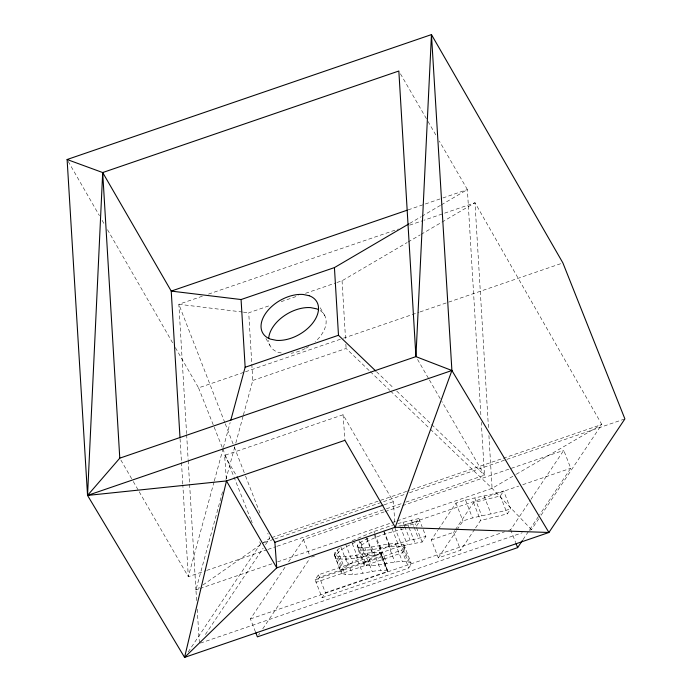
<?xml version="1.0" encoding="UTF-8"?>
<svg xmlns="http://www.w3.org/2000/svg" width="692" height="692" viewBox="0 0 692 692"><rect width="100%" height="100%" fill="white"/><g stroke="black" fill="none" stroke-linecap="round" stroke-linejoin="round"><path stroke-width="0.52" stroke-dasharray="3.46 2.59" d="M380.834 553.315L318.441 574.81L315.094 579.809L322.083 597.724L325.422 592.724L387.736 571.358L380.868 552.476C365.488 551.022 349.728 559.525 334.539 555.564L334.227 554.231L335.101 552.337L339.478 548.159M387.814 571.237L380.868 552.476M322.083 597.724L408.747 568.011L410.615 565.217L410.936 562.639C395.625 558.435 379.579 567.838 364.139 565.027L357.15 547.112L357.332 545.184L360.688 542.104L370.108 537.122M364.139 565.027L364.312 563.098L357.332 545.184M315.094 579.809L401.767 550.097L403.635 547.303L403.946 544.725C388.644 540.521 372.59 549.924 357.15 547.112M214.044 481.892L188.319 576.713L205.68 570.762M214.33 480.853L223.101 448.546M223.378 447.508L230.168 422.501M196.632 600.604L195.931 589.887L223.083 489.867M225.912 479.452L235.531 444.022M235.816 442.984L243.169 415.892M243.446 414.854L252.779 380.47L248.731 312.793L271.048 305.137M387.849 570.39C372.478 568.936 356.717 577.439 341.528 573.478L341.217 572.146L342.09 570.251L347.886 564.966L364.969 555.875L380.911 549.431L400.677 542.684L425.865 536.43L422.483 527.762M188.155 652.037L260.538 543.817L263.6 542.77M205.429 634.469L263.133 548.194M265.538 544.604L269.75 538.307L267.795 533.29M255.452 631.883L250.409 618.942L285.606 566.316M288.59 561.861L303.503 539.561L384.129 511.916M258.583 635.074L259.777 633.284M262.761 628.829L309.886 558.366M404.206 525.981L415.131 524.121L418.876 518.516L422.111 526.802M364.312 563.098C380.557 550.261 402.043 545.521 422.111 542.035L425.865 536.43M474.686 529.242L460.656 550.209L438.313 557.873L431.332 539.959L437.785 530.306M438.373 529.432L455.976 503.101C471.408 497.453 488.016 496.103 503.646 490.983L510.627 508.905L507.297 513.879L480.533 520.496L475.274 528.368M431.332 539.959L453.675 532.295L454.843 530.548M455.431 529.674L473.544 502.582L500.316 495.965L503.646 490.983M438.313 557.873L456.512 530.669M457.092 529.795L462.965 521.015C478.388 515.376 494.996 514.026 510.627 508.905M508.62 530.409L510.661 529.717L530.349 500.281M530.946 499.39L563.755 450.336L570.736 468.25L539.717 514.632M523.014 539.604L539.12 515.523M529.423 530.314L531.473 529.614L538.679 518.827M541.083 515.237L601.798 424.473L474.997 202.739L423.937 220.246M189.617 484.262L195.931 589.887L199.452 587.43M202.964 584.974L269.75 538.307M409.742 223.395L420.9 216.847M421.826 216.302L440.423 205.394M441.349 204.849L467.385 189.565L439.316 141.03M336.978 282.509L342.056 280.77L407.13 242.572M408.064 242.027L420.148 234.934M421.073 234.389L474.997 202.739L488.474 428.002M397.113 520.912L492.081 488.353L515.324 474.816M516.258 474.279L601.798 424.473L407.675 491.026M355.143 542.26C348.059 546.109 339.089 549.171 335.205 556.74L335.516 558.072C350.706 562.034 366.466 553.531 381.846 554.984L381.724 555.953L319.419 577.318L316.071 582.318L402.744 552.605L404.612 549.811L404.924 547.234C389.622 543.03 373.568 552.432 358.127 549.621L358.309 547.692C371.362 536.663 388.982 532.745 405.192 528.489M352.254 540.651L373.931 531.517L392.719 525.09M408.15 209.875L441.851 198.319M442.871 197.973L467.385 189.565L480.983 416.982M202.332 296.219L178.847 304.272L186.581 433.607M208.465 294.117L398.41 229M409.638 225.151L422.916 220.592M281.194 301.651L298.434 295.735M305.535 293.304L335.966 282.855M175.387 347.618L198.543 387.866L244.475 372.114M245.496 371.768L342.453 338.526M343.474 338.172L418.997 312.282M420.018 311.936L562.899 262.943M252.779 380.47L346.112 348.474L369.528 370.912M226.327 478.795L224.615 455.371L343.076 414.75L393.341 501.691L394.898 522.988M271.792 537.606L406.654 491.372M264.621 542.424L273.807 539.276M274.828 538.921L405.46 494.131M409.543 492.73L623.873 419.257M384.147 504.84L393.341 501.691M206.7 570.416L266.948 549.759M267.968 549.405L276.143 546.602M277.163 546.256L385.409 509.139M386.43 508.793L401.749 503.542M405.832 502.141L484.469 475.179L481.312 422.371M385.15 511.57L401.481 505.973M402.502 505.618L563.755 450.336M195.931 589.887L198.993 588.84M200.014 588.485L272.527 563.625M277.63 561.878L390.98 523.014M392.009 522.668L396.092 521.266M311.504 557.129L314.566 556.074M402.337 525.989L518.689 486.095M522.771 484.694L570.736 468.25M250.409 618.942L504.537 531.811M200.446 643.102L522.27 532.771M397.831 523.559L418.876 518.516M398.808 526.067L419.854 521.024L416.108 526.629L415.131 524.121M242.382 312.014L178.847 304.272L224.883 422.795M243.437 312.144L248.731 312.793M281.272 352.946L277.968 352.263A31.218 19.549 -30 0 1 268.678 340.429M376.534 371.742L393.618 388.108M396.724 391.084L430.891 423.833M431.661 424.577L484.469 475.179L441.833 401.438M370.315 371.656L389.83 390.357M390.608 391.11L429.637 428.512M430.415 429.256L492.081 488.353L531.473 529.614M400.46 73.819L427.448 120.495M427.985 121.429L436.081 135.424M417.544 359.433L428.876 379.034M429.421 379.969L441.288 400.504M320.24 307.776L324.808 315.682M265.918 338.457L269.975 345.481M224.615 455.371L236.508 475.932M120.858 460.033L132.726 480.568M133.271 481.502L138.668 490.836M139.204 491.77L188.319 576.713L182.835 485.101M68.188 161.392L99.432 215.67M102.122 220.35L104.821 225.03M107.511 229.701L173.225 343.881M198.543 387.866L222.392 447.845M222.789 448.849L250.599 518.827M250.997 519.83L252.191 522.823M259.742 541.819L260.538 543.817M500.316 495.965L507.297 513.879M510.661 529.717L515.704 542.649M484.063 496.017L491.052 513.931M474.833 498.058L481.814 515.972M473.544 502.582L480.533 520.496M465.422 499.866L472.402 517.78M455.976 503.101L462.965 521.015M453.675 532.295L460.656 550.209M416.48 527.598L422.111 542.035M411.273 520.012L413.755 526.37M414.127 527.33L418.262 537.926M408.072 525.15L408.73 526.82M409.058 527.659L415.062 543.064M403.003 522.053L403.981 524.562M404.733 526.482L409.993 539.968M400.339 526.811L407.328 544.725M403.946 544.725L410.936 562.639M403.635 547.303L410.615 565.217M394.674 527.278L400.677 542.684M400.919 543.592L407.899 561.506M401.767 550.097L408.747 568.011M392.165 529.017L399.154 546.931M395.357 543.583L402.346 561.497M383.922 530.807L389.925 546.213M383.792 531.69L390.781 549.604M388.013 544.353L395.002 562.267M379.796 545.547L386.776 563.461M373.931 531.517L374.58 533.186M374.908 534.025L380.911 549.431M374.502 535.158L381.482 553.072M380.747 553.444L387.736 571.358M379.527 552.112L386.508 570.026M371.535 546.801L380.764 570.346M366.544 537.26L372.547 552.666M366.604 538.696L373.585 556.61M364.736 547.649L371.716 565.563M360.688 542.104L372.261 571.575M358.958 540.469L364.969 555.875M359.779 547.848L366.76 565.762M352.28 543.601L358.292 559.006M355.688 555.174L362.677 573.088M345.593 544.128L352.574 562.042M345.516 556.515L352.505 574.429M340.897 547.052L347.886 564.966M337.359 549.811L344.339 567.725M338.241 556.801L345.221 574.715M335.101 552.337L342.09 570.251M334.227 554.231L341.217 572.146M334.539 555.564L341.528 573.478M318.441 574.81L325.422 592.724M303.503 539.561L309.705 555.486M225.272 423.807L233.853 445.899M234.242 446.902L245.167 475.032M245.556 476.035L260.772 515.211M343.076 414.75L344.945 440.311M197.185 609.176L199.426 643.456M488.924 435.545L492.081 488.353M342.056 280.77L345.602 339.876M345.853 344.175L346.112 348.474M186.65 434.688L188.129 459.479M188.198 460.552L189.547 483.189M180.067 438.763L181.416 461.391M181.486 462.472L182.775 484.028M320.206 310.57A31.218 19.549 -30 0 1 315.128 341.779M308.675 346.606A31.218 19.549 -30 0 1 306.028 348.145M305.137 348.621A31.218 19.549 -30 0 1 291.168 353.24"/><path stroke-width="1.04" d="M451.902 370.505L415.927 356.631L398.843 71.016L102.693 172.55L87.547 495.42L184.574 657.4L548.92 532.485L624.893 418.902L562.899 262.943L431.462 34.6L67.107 159.515L87.547 495.42L226.483 480.931L344.945 440.311L395.21 527.252L548.92 532.485L451.902 370.505L431.462 34.6L415.927 356.631L119.777 458.165L87.547 495.42L451.902 370.505L395.21 527.252L276.748 567.864L184.574 657.4L226.483 480.931L276.748 567.864L274.88 542.303L237.045 476.866M230.73 420.416L245.15 367.27L241.075 299.541L334.435 267.596L408.808 223.94M255.841 632.877L257.389 636.856L517.642 547.631L522.417 540.495M407.13 210.221L171.235 291.098L179.998 437.681M245.15 367.27L338.483 335.274L375.756 370.998M274.88 542.303L383.126 505.195M241.075 299.541L171.235 291.098L102.693 172.55L67.107 159.515M516.094 543.644L517.642 547.631M334.435 267.596L338.483 335.274M102.693 172.55L119.777 458.165M268.678 338.578A31.218 19.549 -30 0 1 310.673 307.62L316.824 308.892A31.218 19.549 -30 0 1 318.588 309.653M309.203 295.718L303.061 294.455A31.218 19.549 -30 0 0 266.238 312.542A31.218 19.549 -30 0 0 270.356 339.097L276.497 340.369A31.218 19.549 -30 0 0 313.32 322.273A31.218 19.549 -30 0 0 309.203 295.718"/></g></svg>
